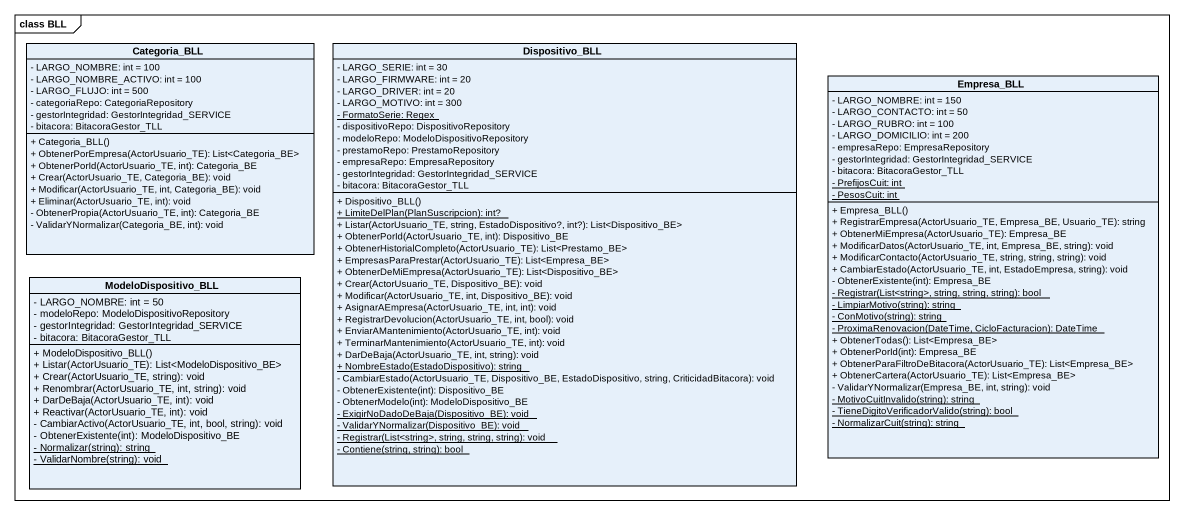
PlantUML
@startuml
mainframe class BLL
hide circle
hide empty members
skinparam classAttributeIconSize 0
class Categoria_BLL {
  - LARGO_NOMBRE: int = 100
  - LARGO_NOMBRE_ACTIVO: int = 100
  - LARGO_FLUJO: int = 500
  - categoriaRepo: CategoriaRepository
  - gestorIntegridad: GestorIntegridad_SERVICE
  - bitacora: BitacoraGestor_TLL
  + Categoria_BLL()
  + ObtenerPorEmpresa(ActorUsuario_TE): List<Categoria_BE>
  + ObtenerPorId(ActorUsuario_TE, int): Categoria_BE
  + Crear(ActorUsuario_TE, Categoria_BE): void
  + Modificar(ActorUsuario_TE, int, Categoria_BE): void
  + Eliminar(ActorUsuario_TE, int): void
  - ObtenerPropia(ActorUsuario_TE, int): Categoria_BE
  - ValidarYNormalizar(Categoria_BE, int): void
}
class Dispositivo_BLL {
  - LARGO_SERIE: int = 30
  - LARGO_FIRMWARE: int = 20
  - LARGO_DRIVER: int = 20
  - LARGO_MOTIVO: int = 300
  {static} - FormatoSerie: Regex
  - dispositivoRepo: DispositivoRepository
  - modeloRepo: ModeloDispositivoRepository
  - prestamoRepo: PrestamoRepository
  - empresaRepo: EmpresaRepository
  - gestorIntegridad: GestorIntegridad_SERVICE
  - bitacora: BitacoraGestor_TLL
  + Dispositivo_BLL()
  {static} + LimiteDelPlan(PlanSuscripcion): int?
  + Listar(ActorUsuario_TE, string, EstadoDispositivo?, int?): List<Dispositivo_BE>
  + ObtenerPorId(ActorUsuario_TE, int): Dispositivo_BE
  + ObtenerHistorialCompleto(ActorUsuario_TE): List<Prestamo_BE>
  + EmpresasParaPrestar(ActorUsuario_TE): List<Empresa_BE>
  + ObtenerDeMiEmpresa(ActorUsuario_TE): List<Dispositivo_BE>
  + Crear(ActorUsuario_TE, Dispositivo_BE): void
  + Modificar(ActorUsuario_TE, int, Dispositivo_BE): void
  + AsignarAEmpresa(ActorUsuario_TE, int, int): void
  + RegistrarDevolucion(ActorUsuario_TE, int, bool): void
  + EnviarAMantenimiento(ActorUsuario_TE, int): void
  + TerminarMantenimiento(ActorUsuario_TE, int): void
  + DarDeBaja(ActorUsuario_TE, int, string): void
  {static} + NombreEstado(EstadoDispositivo): string
  - CambiarEstado(ActorUsuario_TE, Dispositivo_BE, EstadoDispositivo, string, CriticidadBitacora): void
  - ObtenerExistente(int): Dispositivo_BE
  - ObtenerModelo(int): ModeloDispositivo_BE
  {static} - ExigirNoDadoDeBaja(Dispositivo_BE): void
  {static} - ValidarYNormalizar(Dispositivo_BE): void
  {static} - Registrar(List<string>, string, string, string): void
  {static} - Contiene(string, string): bool
}
class Empresa_BLL {
  - LARGO_NOMBRE: int = 150
  - LARGO_CONTACTO: int = 50
  - LARGO_RUBRO: int = 100
  - LARGO_DOMICILIO: int = 200
  - empresaRepo: EmpresaRepository
  - gestorIntegridad: GestorIntegridad_SERVICE
  - bitacora: BitacoraGestor_TLL
  {static} - PrefijosCuit: int
  {static} - PesosCuit: int
  + Empresa_BLL()
  + RegistrarEmpresa(ActorUsuario_TE, Empresa_BE, Usuario_TE): string
  + ObtenerMiEmpresa(ActorUsuario_TE): Empresa_BE
  + ModificarDatos(ActorUsuario_TE, int, Empresa_BE, string): void
  + ModificarContacto(ActorUsuario_TE, string, string, string): void
  + CambiarEstado(ActorUsuario_TE, int, EstadoEmpresa, string): void
  - ObtenerExistente(int): Empresa_BE
  {static} - Registrar(List<string>, string, string, string): bool
  {static} - LimpiarMotivo(string): string
  {static} - ConMotivo(string): string
  {static} - ProximaRenovacion(DateTime, CicloFacturacion): DateTime
  + ObtenerTodas(): List<Empresa_BE>
  + ObtenerPorId(int): Empresa_BE
  + ObtenerParaFiltroDeBitacora(ActorUsuario_TE): List<Empresa_BE>
  + ObtenerCartera(ActorUsuario_TE): List<Empresa_BE>
  - ValidarYNormalizar(Empresa_BE, int, string): void
  {static} - MotivoCuitInvalido(string): string
  {static} - TieneDigitoVerificadorValido(string): bool
  {static} - NormalizarCuit(string): string
}
class ModeloDispositivo_BLL {
  - LARGO_NOMBRE: int = 50
  - modeloRepo: ModeloDispositivoRepository
  - gestorIntegridad: GestorIntegridad_SERVICE
  - bitacora: BitacoraGestor_TLL
  + ModeloDispositivo_BLL()
  + Listar(ActorUsuario_TE): List<ModeloDispositivo_BE>
  + Crear(ActorUsuario_TE, string): void
  + Renombrar(ActorUsuario_TE, int, string): void
  + DarDeBaja(ActorUsuario_TE, int): void
  + Reactivar(ActorUsuario_TE, int): void
  - CambiarActivo(ActorUsuario_TE, int, bool, string): void
  - ObtenerExistente(int): ModeloDispositivo_BE
  {static} - Normalizar(string): string
  {static} - ValidarNombre(string): void
}
@enduml
